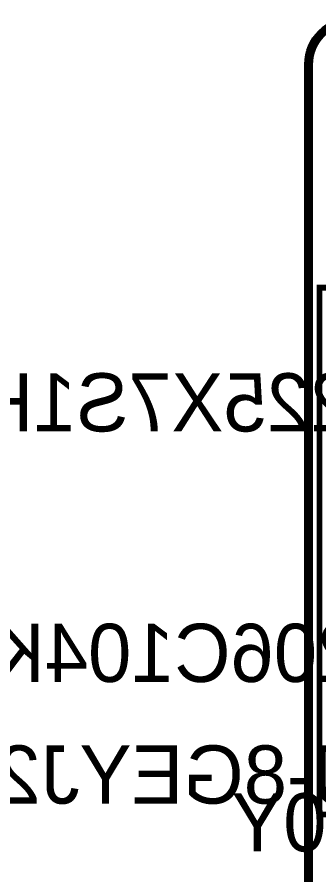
# Model space of a CAD drawing. Extents: x -28 to 199, y -61 to 255.
# Drawn here: x -10.22 to 0.33, y 225.19 to 255.15 of the extents above; entities that cross this region are included whole.
import ezdxf
from ezdxf.enums import TextEntityAlignment as Align

# ---------------------------------------------------------------- set-up
doc = ezdxf.new("R2010")
doc.units = 0
doc.header["$MEASUREMENT"] = 0
for name, color, linetype in [('ASSEMBLY_OUTLINES_TOP', 102, 'CONTINUOUS'), ('ASSEMBLY_PART_NUMBERS_BTM', 191, 'CONTINUOUS'), ('BOARD_OUTLINE', 10, 'CONTINUOUS'), ('GENERATED_SILKSCREEN_TOP', 140, 'CONTINUOUS'), ('MANUFACTURING_OUTLINES', 10, 'CONTINUOUS')]:
    doc.layers.add(name, color=color, linetype=linetype)
doc.styles.add('VERIBEST_GERBER_0', font='txt')

msp = doc.modelspace()

# ---------------------------------------------------------------- linework, layer by layer
at = {"layer": 'ASSEMBLY_OUTLINES_TOP', "const_width": 0.2}
msp.add_lwpolyline([(0.35, 227.3), (0.35, 245.7), (10.15, 245.7), (10.15, 227.3)], close=True, dxfattribs=at)
at = {"layer": 'BOARD_OUTLINE', "const_width": 0.25}
msp.add_lwpolyline([(0, 1.5), (0, 253.5, -0.41421356), (1.5, 255), (168.5, 255, -0.41421356), (170, 253.5), (170, 1.5, -0.41421356), (168.5, 0), (1.5, 0, -0.41421356)], format="xyb", close=True, dxfattribs=at)
at = {"layer": 'GENERATED_SILKSCREEN_TOP', "const_width": 0.15}
msp.add_lwpolyline([(10.15001, 227.3, -0.41421356), (10.15, 227.29999), (2.91307, 227.29999, 0.000006), (2.91307, 227.3), (10.15, 227.3), (10.15, 245.7), (0.35001, 245.7), (0.35001, 227.3), (2.08693, 227.3, 0.000006), (2.08693, 227.29999), (0.35, 227.29999, -0.41421356), (0.35, 227.3), (0.35, 245.7, -0.41421356), (0.35, 245.70001), (10.15, 245.70001, -0.41421356), (10.15001, 245.7), (10.15001, 227.3)], format="xyb", dxfattribs=at)
at = {"layer": 'MANUFACTURING_OUTLINES'}
msp.add_lwpolyline([(170.15041, 1.5, -0.41421356), (168.5, -0.15041), (1.5, -0.15041, -0.41421356), (-0.15041, 1.5), (-0.15041, 253.5, -0.41421356), (1.5, 255.15041), (168.5, 255.15041, -0.41421356), (170.15041, 253.5)], format="xyb", close=True, dxfattribs=at)

# ---------------------------------------------------------------- texts
at = {"layer": 'ASSEMBLY_PART_NUMBERS_BTM', "style": 'VERIBEST_GERBER_0', "text_generation_flag": 2}
for s, p in [('C3225X7S1H106M250AB', (5, 242.71)), ('C1206C104K1RACTU', (5.25, 233.96)), ('ERJ-8GEYJ203V', (5.25, 229.71)), ('SRF0905-100Y', (16, 228.04))]:
    msp.add_text(s, height=2.032, dxfattribs=at).set_placement(p, align=Align.TOP_LEFT)

doc.saveas('drawing.dxf')
